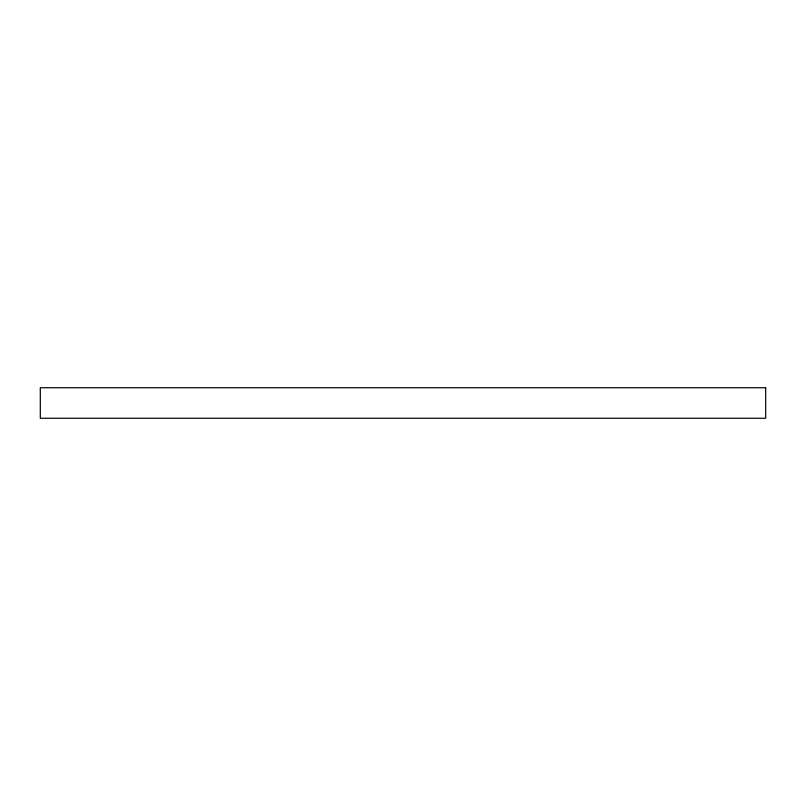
<?xml version="1.0" encoding="UTF-8"?>
<svg xmlns="http://www.w3.org/2000/svg" width="806" height="806" viewBox="0 0 806 806"><rect width="100%" height="100%" fill="white"/><g stroke="black" fill="none" stroke-linecap="round" stroke-linejoin="round"><path stroke-width="1.21" d="M765.7 387.726L40.3 387.726L40.3 418.274L765.7 418.274L765.7 387.726"/></g></svg>
